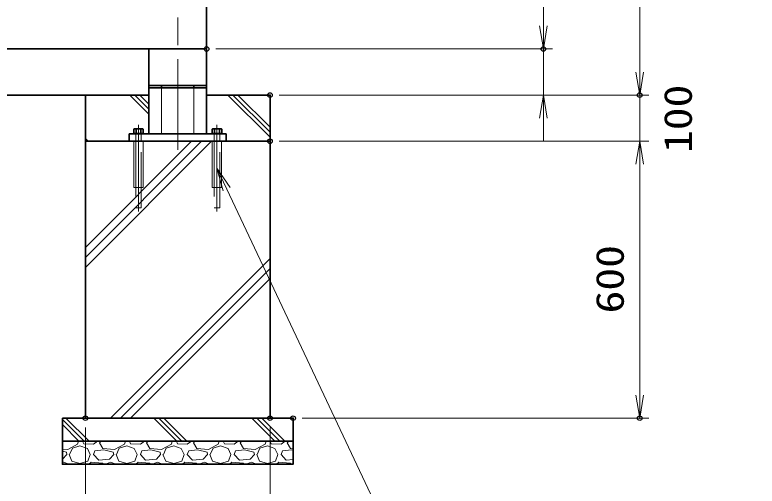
# Model space of a CAD drawing. Units: millimetres at full size. Extents: x -5940 to 5940, y -4200 to 4200.
# Drawn here: x -1376 to 232, y -2539 to -1518 of the extents above; entities that cross this region are included whole.
import ezdxf
from ezdxf.enums import TextEntityAlignment as Align

# ---------------------------------------------------------------- set-up
doc = ezdxf.new("R2010")
doc.units = ezdxf.units.MM
doc.header["$LTSCALE"] = 20
doc.header["$PDMODE"] = 32
doc.header["$PDSIZE"] = 10
doc.linetypes.add('DASHED', pattern=[7.5, 6, -1.5])
doc.linetypes.add('USER1', pattern=[18, 12, -1.5, 3, -1.5])
for name, color, linetype, lineweight in [('0-1_軸線', 200, 'USER1', 15), ('0-2_隠れ線', 140, 'DASHED', 18), ('0-3_外形線', 7, 'Continuous', 35), ('0-4_寸法線', 4, 'Continuous', 18), ('0-5_0', 7, 'Continuous', 18), ('0-8_細線', 2, 'Continuous', 35), ('0-9_ハッチング', 253, 'Continuous', 13)]:
    doc.layers.add(name, color=color, linetype=linetype, lineweight=lineweight)
doc.layers.add('0-6_Defpoints', color=7, linetype='Continuous')
doc.styles.add('ＭＳ ゴシック', font='')
doc.styles.get('ＭＳ ゴシック').set_extended_font_data('MS Gothic')

# ---------------------------------------------------------------- blocks, each defined once
blk = doc.blocks.new('_Open')
at = {"layer": '0-5_0'}
blk.add_line((-20, 3.333), (0, 0), dxfattribs=at)
blk.add_lwpolyline([(-20, -3.333), (0, 0), (-20, 0)], dxfattribs=at)
blk = doc.blocks.new('PROFSP005ACXU6')
at = {"layer": '0-3_外形線'}
for p, q in [((12, 166), (12, 0)), ((199.9, 103.9), (12, 103.9)), ((12, -166), (12, 0)), ((216, 0), (216, 180)), ((199.9, -103.9), (12, -103.9))]:
    blk.add_line(p, q, dxfattribs=at)
for points in [[(108, 207.8), (12, 207.8), (12, 166), (0, 166), (0, 0)], [(108, -207.8), (12, -207.8), (12, -166), (0, -166), (0, 0)], [(216, 180), (199.9, 207.8), (108, 207.8)], [(216, 0), (216, -180), (199.9, -207.8), (108, -207.8)]]:
    blk.add_lwpolyline(points, dxfattribs=at)
for centre, radius, start, end in [((124, 155.9), 92, 325.61587, 34.38413), ((-127.9, 0), 343.9, 342.41211, 17.58789), ((124, -155.9), 92, 325.61587, 34.38413)]:
    blk.add_arc(centre, radius, start, end, dxfattribs=at)
blk = doc.blocks.new('A$C7A822601')
at = {"layer": '0-5_0', "rotation": 90}
blk.add_blockref('PROFSP005ACXU6', (0, 0), dxfattribs=at)
blk = doc.blocks.new('S44')
at = {"layer": '0-4_寸法線'}
for points in [[(-1817219.8, 54420014.9), (-1830902.2, 54420014.9), (-1839651.9, 54438582.9), (-1840078.2, 54439487.5)], [(-1839501.1, 54438653.9), (-1840078.2, 54439487.5), (-1839802.6, 54438511.8)]]:
    blk.add_lwpolyline(points, dxfattribs=at)
at = {"layer": '0-4_寸法線', "color": 254, "style": 'ＭＳ ゴシック'}
for s, width, p in [('アンカ-ボルト', 0.75, (-1829642.2, 54422511.8)), ('M12×160\u3000ユニクロ', 0.9, (-1829834.2, 54420411.8))]:
    blk.add_text(s, height=1212, dxfattribs=dict(at, width=width)).set_placement(p, align=Align.BOTTOM_LEFT)

msp = doc.modelspace()

# ---------------------------------------------------------------- linework, layer by layer
at = {"layer": '0-1_軸線'}
for p, q in [((-1023.52, -173.95), (-1023.52, -1810.52)), ((-1108.52, -1756.67), (-1108.52, -1944.55)), ((-938.52, -1756.67), (-938.52, -1944.55))]:
    msp.add_line(p, q, dxfattribs=at)
at = {"layer": '0-2_隠れ線'}
for p, q in [((-1058.52, -1776.01), (-1058.52, -1676.01)), ((-988.52, -1776.01), (-988.52, -1676.01)), ((-1114.52, -1776.01), (-1114.52, -1792.01)), ((-1102.52, -1776.01), (-1102.52, -1792.01)), ((-944.52, -1776.01), (-944.52, -1792.01)), ((-932.52, -1776.01), (-932.52, -1792.01)), ((-1114.52, -1792.01), (-1114.52, -1936.01)), ((-1102.52, -1936.01), (-1102.52, -1792.01)), ((-948.52, -1792.01), (-948.52, -1892.01)), ((-932.52, -1936.01), (-932.52, -1792.01)), ((-928.52, -1892.01), (-928.52, -1792.01)), ((-948.52, -1892.01), (-928.52, -1892.01)), ((-1114.52, -1936.01), (-1102.52, -1936.01))]:
    msp.add_line(p, q, dxfattribs=at)
for points in [[(-1118.52, -1792.01), (-1118.52, -1892.01), (-1098.52, -1892.01), (-1098.52, -1792.01)], [(-944.52, -1792.01), (-944.52, -1936.01), (-932.52, -1936.01)]]:
    msp.add_lwpolyline(points, dxfattribs=at)
at = {"layer": '0-3_外形線'}
for p, q in [((-961.02, -192.01), (-961.02, -1592.01)), ((-961.02, -1592.01), (-1981.02, -1592.01)), ((-1086.02, -1592.01), (-1086.02, -1776.01)), ((-961.02, -1592.01), (-961.02, -1776.01)), ((-961.02, -1671.01), (-1086.02, -1671.01)), ((-1058.52, -1671.01), (-1058.52, -1676.01)), ((-988.52, -1671.01), (-988.52, -1676.01)), ((-1086.02, -1676.01), (-961.02, -1676.01)), ((-1823.52, -1692.01), (-1223.52, -1692.01)), ((-918.52, -1776.01), (-1128.52, -1776.01)), ((-1128.52, -1776.01), (-1128.52, -1792.01)), ((-918.52, -1776.01), (-918.52, -1792.01)), ((-1128.52, -1792.01), (-918.52, -1792.01))]:
    msp.add_line(p, q, dxfattribs=at)
msp.add_lwpolyline([(-961.02, -1692.01), (-823.52, -1692.01), (-823.52, -1792.01), (-1223.52, -1792.01), (-1223.52, -1692.01), (-1086.02, -1692.01)], dxfattribs=at)
for points in [[(-1223.52, -1792.01), (-823.52, -1792.01), (-823.52, -2392.01), (-1223.52, -2392.01)], [(-1273.52, -2392.01), (-773.52, -2392.01), (-773.52, -2442.01), (-1273.52, -2442.01)], [(-773.52, -2442.01), (-1273.52, -2442.01), (-1273.52, -2492.01), (-773.52, -2492.01)]]:
    msp.add_lwpolyline(points, close=True, dxfattribs=at)
at = {"layer": '0-4_寸法線'}
for p, q in [((-231.17, -1592.01), (-231.17, -192.01)), ((-22.43, -1692.01), (-22.43, -192.01)), ((-231.17, -1542.01), (-231.17, -1492.01)), ((-941.02, -1592.01), (-211.17, -1592.01)), ((-941.02, -1592.01), (-211.17, -1592.01)), ((-231.17, -1692.01), (-231.17, -1592.01)), ((-22.43, -1642.01), (-22.43, -1592.01)), ((-803.52, -1692.01), (-211.17, -1692.01)), ((-803.52, -1692.01), (-2.43, -1692.01)), ((-803.52, -1692.01), (-2.43, -1692.01)), ((-22.43, -1792.01), (-22.43, -1692.01)), ((-231.17, -1742.01), (-231.17, -1792.01)), ((-803.52, -1792.01), (-2.43, -1792.01)), ((-803.52, -1792.01), (-2.43, -1792.01)), ((-22.43, -1792.01), (-22.43, -2392.01)), ((-22.43, -1842.01), (-22.43, -1892.01)), ((-753.52, -2392.01), (-2.43, -2392.01)), ((-1223.52, -2412.01), (-1223.52, -2840.61)), ((-823.52, -2412.01), (-823.52, -2840.61))]:
    msp.add_line(p, q, dxfattribs=at)
at = {"layer": '0-6_Defpoints'}
for p in [(-961.02, -1592.01), (-231.17, -1592.01), (-823.52, -1692.01), (-22.43, -1692.01), (-823.52, -1792.01), (-1223.52, -2392.01), (-823.52, -2392.01), (-773.52, -2392.01), (-22.43, -2392.01)]:
    msp.add_point(p, dxfattribs=at)
at = {"layer": '0-9_ハッチング'}
for p, q in [((-1086.02, -1733.07), (-1127.09, -1692.01)), ((-1086.02, -1722.2), (-1116.22, -1692.01)), ((-1086.02, -1711.32), (-1105.34, -1692.01)), ((-823.52, -1783.44), (-914.96, -1692.01)), ((-823.52, -1772.56), (-904.08, -1692.01)), ((-823.52, -1761.69), (-893.21, -1692.01)), ((-1217.47, -1792.01), (-1223.52, -1785.95)), ((-1223.52, -2021.98), (-993.55, -1792.01)), ((-1223.52, -2043.73), (-971.8, -1792.01)), ((-1223.52, -2065.48), (-950.05, -1792.01)), ((-1169.28, -2392.01), (-823.52, -2046.25)), ((-1147.53, -2392.01), (-823.52, -2068)), ((-1125.78, -2392.01), (-823.52, -2089.75)), ((-1226.58, -2442.01), (-1273.52, -2395.06)), ((-1215.7, -2442.01), (-1265.7, -2392.01)), ((-1025.32, -2442.01), (-1075.32, -2392.01)), ((-1014.44, -2442.01), (-1064.44, -2392.01)), ((-1003.57, -2442.01), (-1053.57, -2392.01)), ((-813.19, -2442.01), (-863.19, -2392.01)), ((-802.31, -2442.01), (-852.31, -2392.01)), ((-791.44, -2442.01), (-841.44, -2392.01)), ((-1237.45, -2442.01), (-1273.52, -2405.93)), ((-1238.52, -2442.01), (-1240.45, -2448.77)), ((-1229.66, -2442.01), (-1227.24, -2447.75)), ((-1205.91, -2448.77), (-1197.16, -2442.01)), ((-1192.7, -2445.72), (-1189.36, -2442.01)), ((-1136.92, -2442.01), (-1138.85, -2448.77)), ((-1128.06, -2442.01), (-1125.64, -2447.75)), ((-1104.31, -2448.77), (-1095.56, -2442.01)), ((-1091.1, -2445.72), (-1087.76, -2442.01)), ((-1035.32, -2442.01), (-1037.25, -2448.77)), ((-1026.46, -2442.01), (-1024.04, -2447.75)), ((-1002.71, -2448.77), (-993.96, -2442.01)), ((-989.5, -2445.72), (-986.16, -2442.01)), ((-933.72, -2442.01), (-935.65, -2448.77)), ((-924.86, -2442.01), (-922.44, -2447.75)), ((-901.11, -2448.77), (-892.36, -2442.01)), ((-887.9, -2445.72), (-884.56, -2442.01)), ((-832.12, -2442.01), (-834.05, -2448.77)), ((-823.26, -2442.01), (-820.84, -2447.75)), ((-799.51, -2448.77), (-790.76, -2442.01)), ((-786.3, -2445.72), (-782.96, -2442.01)), ((-1261.79, -2459.94), (-1273.52, -2459)), ((-1240.45, -2448.77), (-1261.79, -2459.94)), ((-1257.72, -2471.12), (-1251.63, -2456.9)), ((-1251.63, -2456.9), (-1235.37, -2451.82)), ((-1235.37, -2451.82), (-1219.12, -2457.91)), ((-1227.24, -2447.75), (-1205.91, -2448.77)), ((-1219.12, -2457.91), (-1213.02, -2471.12)), ((-1185.59, -2457.91), (-1192.7, -2445.72)), ((-1160.19, -2459.94), (-1185.59, -2457.91)), ((-1138.85, -2448.77), (-1160.19, -2459.94)), ((-1156.12, -2471.12), (-1150.03, -2456.9)), ((-1150.03, -2456.9), (-1133.77, -2451.82)), ((-1133.77, -2451.82), (-1117.52, -2457.91)), ((-1125.64, -2447.75), (-1104.31, -2448.77)), ((-1117.52, -2457.91), (-1111.42, -2471.12)), ((-1083.99, -2457.91), (-1091.1, -2445.72)), ((-1058.59, -2459.94), (-1083.99, -2457.91)), ((-1037.25, -2448.77), (-1058.59, -2459.94)), ((-1054.52, -2471.12), (-1048.43, -2456.9)), ((-1048.43, -2456.9), (-1032.17, -2451.82)), ((-1032.17, -2451.82), (-1015.92, -2457.91)), ((-1024.04, -2447.75), (-1002.71, -2448.77)), ((-1015.92, -2457.91), (-1009.82, -2471.12)), ((-982.39, -2457.91), (-989.5, -2445.72)), ((-956.99, -2459.94), (-982.39, -2457.91)), ((-935.65, -2448.77), (-956.99, -2459.94)), ((-952.92, -2471.12), (-946.83, -2456.9)), ((-946.83, -2456.9), (-930.57, -2451.82)), ((-930.57, -2451.82), (-914.32, -2457.91)), ((-922.44, -2447.75), (-901.11, -2448.77)), ((-914.32, -2457.91), (-908.22, -2471.12)), ((-880.79, -2457.91), (-887.9, -2445.72)), ((-855.39, -2459.94), (-880.79, -2457.91)), ((-834.05, -2448.77), (-855.39, -2459.94)), ((-851.32, -2471.12), (-845.23, -2456.9)), ((-845.23, -2456.9), (-828.97, -2451.82)), ((-828.97, -2451.82), (-812.72, -2457.91)), ((-820.84, -2447.75), (-799.51, -2448.77)), ((-812.72, -2457.91), (-806.62, -2471.12)), ((-779.19, -2457.91), (-786.3, -2445.72)), ((-773.52, -2458.36), (-779.19, -2457.91)), ((-1264.84, -2466.04), (-1273.52, -2463.87)), ((-1263.82, -2471.12), (-1272.96, -2481.28)), ((-1263.82, -2471.12), (-1264.84, -2466.04)), ((-1258.74, -2471.12), (-1252.64, -2485.34)), ((-1218.1, -2485.34), (-1213.02, -2471.12)), ((-1205.91, -2471.12), (-1202.86, -2462.99)), ((-1194.73, -2483.31), (-1205.91, -2471.12)), ((-1183.56, -2460.96), (-1202.86, -2462.99)), ((-1163.24, -2466.04), (-1183.56, -2460.96)), ((-1162.22, -2471.12), (-1171.36, -2481.28)), ((-1162.22, -2471.12), (-1163.24, -2466.04)), ((-1157.14, -2471.12), (-1151.04, -2485.34)), ((-1116.5, -2485.34), (-1111.42, -2471.12)), ((-1104.31, -2471.12), (-1101.26, -2462.99)), ((-1093.13, -2483.31), (-1104.31, -2471.12)), ((-1081.96, -2460.96), (-1101.26, -2462.99)), ((-1061.64, -2466.04), (-1081.96, -2460.96)), ((-1060.62, -2471.12), (-1069.76, -2481.28)), ((-1060.62, -2471.12), (-1061.64, -2466.04)), ((-1055.54, -2471.12), (-1049.44, -2485.34)), ((-1014.9, -2485.34), (-1009.82, -2471.12)), ((-1002.71, -2471.12), (-999.66, -2462.99)), ((-991.53, -2483.31), (-1002.71, -2471.12)), ((-980.36, -2460.96), (-999.66, -2462.99)), ((-960.04, -2466.04), (-980.36, -2460.96)), ((-959.02, -2471.12), (-968.16, -2481.28)), ((-959.02, -2471.12), (-960.04, -2466.04)), ((-953.94, -2471.12), (-947.84, -2485.34)), ((-913.3, -2485.34), (-908.22, -2471.12)), ((-901.11, -2471.12), (-898.06, -2462.99)), ((-889.93, -2483.31), (-901.11, -2471.12)), ((-878.76, -2460.96), (-898.06, -2462.99)), ((-858.44, -2466.04), (-878.76, -2460.96)), ((-857.42, -2471.12), (-866.56, -2481.28)), ((-857.42, -2471.12), (-858.44, -2466.04)), ((-852.34, -2471.12), (-846.24, -2485.34)), ((-811.7, -2485.34), (-806.62, -2471.12)), ((-799.51, -2471.12), (-796.46, -2462.99)), ((-788.33, -2483.31), (-799.51, -2471.12)), ((-777.16, -2460.96), (-796.46, -2462.99)), ((-773.52, -2461.87), (-777.16, -2460.96)), ((-1272.96, -2481.28), (-1273.52, -2481.33)), ((-1270.93, -2487.38), (-1273.52, -2488.49)), ((-1258.74, -2491.44), (-1270.93, -2487.38)), ((-1259.68, -2492.01), (-1258.74, -2491.44)), ((-1252.64, -2485.34), (-1235.37, -2490.42)), ((-1235.37, -2490.42), (-1218.1, -2485.34)), ((-1210.99, -2487.38), (-1216.06, -2492.01)), ((-1186.6, -2489.41), (-1210.99, -2487.38)), ((-1171.36, -2481.28), (-1194.73, -2483.31)), ((-1185.02, -2492.01), (-1186.6, -2489.41)), ((-1169.33, -2487.38), (-1176.44, -2490.42)), ((-1176.44, -2490.42), (-1175.81, -2492.01)), ((-1157.14, -2491.44), (-1169.33, -2487.38)), ((-1158.08, -2492.01), (-1157.14, -2491.44)), ((-1151.04, -2485.34), (-1133.77, -2490.42)), ((-1133.77, -2490.42), (-1116.5, -2485.34)), ((-1109.39, -2487.38), (-1114.46, -2492.01)), ((-1085, -2489.41), (-1109.39, -2487.38)), ((-1069.76, -2481.28), (-1093.13, -2483.31)), ((-1083.42, -2492.01), (-1085, -2489.41)), ((-1067.73, -2487.38), (-1074.84, -2490.42)), ((-1074.84, -2490.42), (-1074.21, -2492.01)), ((-1055.54, -2491.44), (-1067.73, -2487.38)), ((-1056.48, -2492.01), (-1055.54, -2491.44)), ((-1049.44, -2485.34), (-1032.17, -2490.42)), ((-1032.17, -2490.42), (-1014.9, -2485.34)), ((-1007.79, -2487.38), (-1012.86, -2492.01)), ((-983.4, -2489.41), (-1007.79, -2487.38)), ((-968.16, -2481.28), (-991.53, -2483.31)), ((-981.82, -2492.01), (-983.4, -2489.41)), ((-966.13, -2487.38), (-973.24, -2490.42)), ((-973.24, -2490.42), (-972.61, -2492.01)), ((-953.94, -2491.44), (-966.13, -2487.38)), ((-954.88, -2492.01), (-953.94, -2491.44)), ((-947.84, -2485.34), (-930.57, -2490.42)), ((-930.57, -2490.42), (-913.3, -2485.34)), ((-906.19, -2487.38), (-911.26, -2492.01)), ((-881.8, -2489.41), (-906.19, -2487.38)), ((-866.56, -2481.28), (-889.93, -2483.31)), ((-880.22, -2492.01), (-881.8, -2489.41)), ((-864.53, -2487.38), (-871.64, -2490.42)), ((-871.64, -2490.42), (-871.01, -2492.01)), ((-852.34, -2491.44), (-864.53, -2487.38)), ((-853.28, -2492.01), (-852.34, -2491.44)), ((-846.24, -2485.34), (-828.97, -2490.42)), ((-828.97, -2490.42), (-811.7, -2485.34)), ((-804.59, -2487.38), (-809.66, -2492.01)), ((-780.2, -2489.41), (-804.59, -2487.38)), ((-773.52, -2482.02), (-788.33, -2483.31)), ((-778.62, -2492.01), (-780.2, -2489.41))]:
    msp.add_line(p, q, dxfattribs=at)

# ---------------------------------------------------------------- block references
at = {"layer": '0-4_寸法線', "xscale": 2.5, "yscale": 2.5}
for p, rotation in [((-231.17, -1592.01), 270), ((-231.17, -1592.01), 270), ((-22.43, -1692.01), 270), ((-22.43, -1692.01), 270), ((-231.17, -1692.01), 90), ((-22.43, -1792.01), 90), ((-22.43, -1792.01), 90), ((-22.43, -2392.01), 270)]:
    msp.add_blockref('_Open', p, dxfattribs=dict(at, rotation=rotation))
at = {"layer": '0-4_寸法線', "xscale": 0.05, "yscale": 0.05}
msp.add_blockref('S44', (91065.38, -2723824.98), dxfattribs=at)
at = {"layer": '0-8_細線', "xscale": 0.05, "yscale": 0.05}
for p in [(-1108.52, -1776.01), (-938.52, -1776.01)]:
    msp.add_blockref('A$C7A822601', p, dxfattribs=at)

# ---------------------------------------------------------------- texts
at = {"layer": '0-4_寸法線', "color": 254, "style": 'ＭＳ ゴシック', "width": 1.2}
for s, p in [('100', (108.75, -1817.61)), ('600', (-38.78, -2165.21))]:
    msp.add_text(s, height=60.56, rotation=90, dxfattribs=at).set_placement(p, align=Align.BOTTOM_LEFT)

doc.saveas('drawing.dxf')
